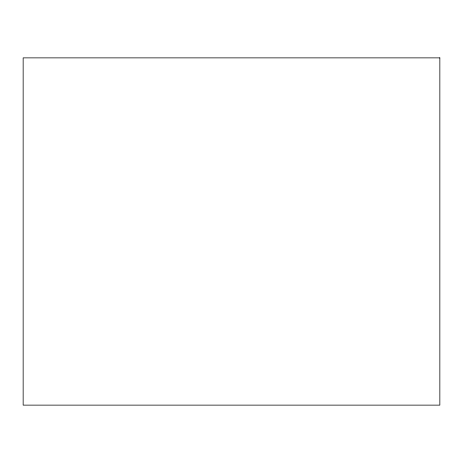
<?xml version="1.0" encoding="UTF-8"?>
<svg xmlns="http://www.w3.org/2000/svg" width="463" height="463" viewBox="0 0 463 463"><rect width="100%" height="100%" fill="white"/><g stroke="black" fill="none" stroke-linecap="round" stroke-linejoin="round"><path stroke-width="0.69" d="M439.85 57.875L23.15 57.875L23.15 405.125L439.85 405.125L439.85 57.875"/></g></svg>
